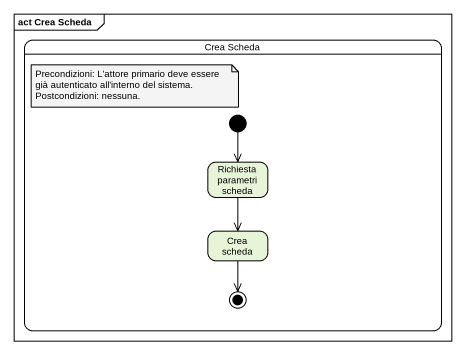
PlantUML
@startuml
mainframe act Crea Scheda
hide empty description
state "Crea Scheda" as Crea_Scheda {
  state "Richiesta parametri scheda" as Richiesta_parametri_scheda
  state "Crea scheda" as Crea_scheda
  [*] --> Richiesta_parametri_scheda
  Crea_scheda --> [*]
}
Richiesta_parametri_scheda --> Crea_scheda
note as N1
  Precondizioni: L'attore primario deve essere già autenticato all'interno del sistema.
  Postcondizioni: nessuna.
end note
@enduml
